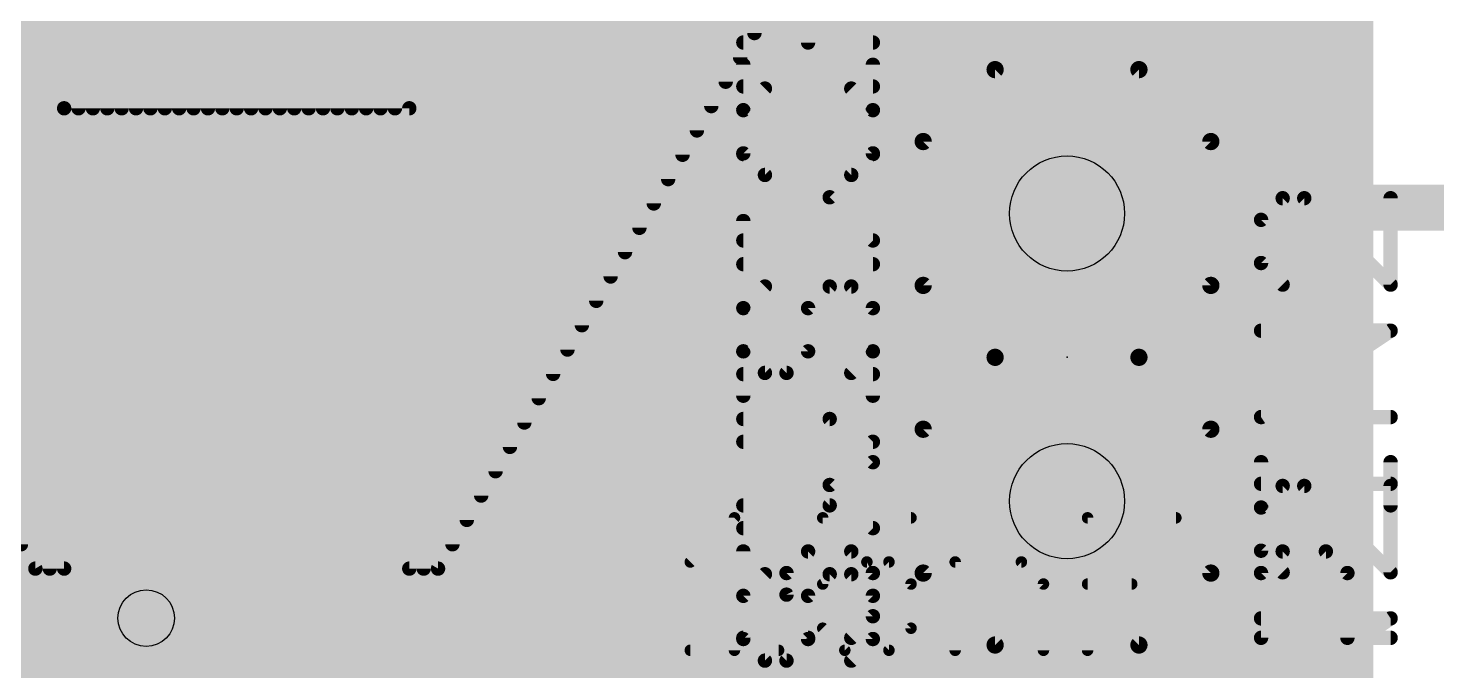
# Model space of a CAD drawing. Extents: x -0.24 to 4.18, y -0.6 to 2.96.
# Drawn here: x 0.7323 to 1.2221, y 0.4215 to 0.6449 of the extents above; entities that cross this region are included whole.
import ezdxf

# ---------------------------------------------------------------- set-up
doc = ezdxf.new("R2010")
doc.units = 0
for name, color, linetype in [('1', 22, 'CONTINUOUS'), ('16', 175, 'CONTINUOUS'), ('17', 82, 'CONTINUOUS'), ('18', 82, 'CONTINUOUS'), ('207', 250, 'CONTINUOUS'), ('21', 253, 'CONTINUOUS'), ('23', 7, 'CONTINUOUS'), ('25', 253, 'CONTINUOUS'), ('27', 253, 'CONTINUOUS'), ('29', 253, 'CONTINUOUS'), ('30', 253, 'CONTINUOUS'), ('31', 253, 'CONTINUOUS'), ('44', 253, 'CONTINUOUS'), ('51', 253, 'CONTINUOUS')]:
    doc.layers.add(name, color=color, linetype=linetype)

# ---------------------------------------------------------------- blocks, each defined once
blk = doc.blocks.new('RECT')
blk.add_solid([(-0.5, -0.5), (0.5, -0.5), (-0.5, 0.5), (0.5, 0.5)])
blk = doc.blocks.new('LONGP100')
at = {"const_width": 1}
blk.add_lwpolyline([(-0.5, 0), (0.5, 0)], dxfattribs=at)
at = {"const_width": 0.5}
for points in [[(-0.5, 0.25, 1), (-0.5, -0.25)], [(0.5, -0.25, 1), (0.5, 0.25)]]:
    blk.add_lwpolyline(points, format="xyb", dxfattribs=at)
blk = doc.blocks.new('ROUNDV')
at = {"const_width": 0.5}
blk.add_lwpolyline([(0, -0.25, 1), (0, 0.25, 1), (0, -0.25)], format="xyb", dxfattribs=at)

msp = doc.modelspace()

# ---------------------------------------------------------------- linework, layer by layer
at = {"layer": '1'}
for points, const_width in [([(0.77336, 0.4398), (0.77336, 0.53587)], 0.016), ([(0.77336, 0.53587), (0.80483, 0.53451)], 0.016), ([(1.07302, 0.48045), (1.03548, 0.44291)], 0.032), ([(1.0935, 0.48045), (1.07302, 0.48045)], 0.032), ([(1.03548, 0.44291), (1.03548, 0.362528)], 0.032)]:
    msp.add_lwpolyline(points, dxfattribs=dict(at, const_width=const_width))
for points, const_width in [([(0.77736, 0.53587, 1), (0.76936, 0.53587)], 0.008), ([(0.773533, 0.539866, 1), (0.773187, 0.531874)], 0.008), ([(0.804657, 0.530514, 1), (0.805003, 0.538506)], 0.008), ([(1.07302, 0.48845, 1), (1.07302, 0.47245)], 0.016), ([(1.078677, 0.474793, 1), (1.067363, 0.486107)], 0.016), ([(1.0935, 0.47245, 1), (1.0935, 0.48845)], 0.016), ([(1.04348, 0.44291, 1), (1.02748, 0.44291)], 0.016), ([(1.029823, 0.448567, 1), (1.041137, 0.437253)], 0.016), ([(0.76936, 0.4398, 1), (0.77736, 0.4398)], 0.008)]:
    msp.add_lwpolyline(points, format="xyb", dxfattribs=dict(at, const_width=const_width))
at = {"layer": '16', "const_width": 0.016}
for points in [[(0.33814, 1.0012), (0.80483, 0.53451)], [(1.09554, 0.58249), (1.0935, 0.58045)], [(2.40096, 0.58249), (1.09554, 0.58249)], [(0.80483, 0.53451), (0.80483, 0.47127)], [(0.80483, 0.47127), (0.77336, 0.4398)], [(0.77336, 0.4398), (0.77336, 0.37674)]]:
    msp.add_lwpolyline(points, dxfattribs=at)
at = {"layer": '16', "const_width": 0.008}
for points in [[(1.09554, 0.58649, 1), (1.09554, 0.57849)], [(1.098369, 0.579662, 1), (1.092712, 0.585319)], [(1.090671, 0.583278, 1), (1.096328, 0.577621)], [(0.80883, 0.53451, 1), (0.80083, 0.53451)], [(0.802001, 0.531682, 1), (0.807658, 0.537338)], [(0.80083, 0.47127, 1), (0.80883, 0.47127)], [(0.807658, 0.468441, 1), (0.802001, 0.474098)], [(0.77736, 0.4398, 1), (0.76936, 0.4398)], [(0.770532, 0.442628, 1), (0.776188, 0.436972)]]:
    msp.add_lwpolyline(points, format="xyb", dxfattribs=at)
at = {"layer": '21'}
for points, const_width in [([(0.73483, 1.03701), (0.73483, 0.45701)], 0.005), ([(0.73983, 1.03701), (0.73983, 0.45701)], 0.005), ([(0.86483, 1.03701), (0.86483, 0.45701)], 0.005), ([(0.86983, 1.03701), (0.86983, 0.45701)], 0.005), ([(0.87483, 1.03701), (0.87483, 0.45701)], 0.005), ([(0.72983, 1.028548), (0.72983, 0.465472)], 0.005), ([(0.87983, 1.028548), (0.87983, 0.465471)], 0.005), ([(0.88483, 1.020087), (0.88483, 0.473933)], 0.005), ([(0.88983, 1.011625), (0.88983, 0.482395)], 0.005), ([(0.89483, 1.003164), (0.89483, 0.490856)], 0.005), ([(0.89983, 0.994702), (0.89983, 0.499318)], 0.005), ([(0.90483, 0.986241), (0.90483, 0.507779)], 0.005), ([(0.90983, 0.977779), (0.90983, 0.516241)], 0.005), ([(0.91483, 0.969318), (0.91483, 0.524702)], 0.005), ([(0.91983, 0.960856), (0.91983, 0.533164)], 0.005), ([(0.92483, 0.952395), (0.92483, 0.541625)], 0.005), ([(0.92983, 0.943933), (0.92983, 0.550087)], 0.005), ([(0.93483, 0.935471), (0.93483, 0.558548)], 0.005), ([(0.93983, 0.92701), (0.93983, 0.56701)], 0.005), ([(0.94483, 0.918548), (0.94483, 0.575471)], 0.005), ([(0.94983, 0.910087), (0.94983, 0.583933)], 0.005), ([(0.95483, 0.901625), (0.95483, 0.592395)], 0.005), ([(0.95983, 0.893164), (0.95983, 0.600856)], 0.005), ([(0.96483, 0.884702), (0.96483, 0.609318)], 0.005), ([(0.74483, 0.87701), (0.74483, 0.61701)], 0.005), ([(0.74983, 0.87701), (0.74983, 0.61701)], 0.005), ([(0.75483, 0.87701), (0.75483, 0.61701)], 0.005), ([(0.75983, 0.87701), (0.75983, 0.61701)], 0.005), ([(0.76483, 0.87701), (0.76483, 0.61701)], 0.005), ([(0.76983, 0.87701), (0.76983, 0.61701)], 0.005), ([(0.77483, 0.87701), (0.77483, 0.61701)], 0.005), ([(0.77983, 0.87701), (0.77983, 0.61701)], 0.005), ([(0.78483, 0.87701), (0.78483, 0.61701)], 0.005), ([(0.78983, 0.87701), (0.78983, 0.61701)], 0.005), ([(0.79483, 0.87701), (0.79483, 0.61701)], 0.005), ([(0.79983, 0.87701), (0.79983, 0.61701)], 0.005), ([(0.80483, 0.87701), (0.80483, 0.61701)], 0.005), ([(0.80983, 0.87701), (0.80983, 0.61701)], 0.005), ([(0.81483, 0.87701), (0.81483, 0.61701)], 0.005), ([(0.81983, 0.87701), (0.81983, 0.61701)], 0.005), ([(0.82483, 0.87701), (0.82483, 0.61701)], 0.005), ([(0.82983, 0.87701), (0.82983, 0.61701)], 0.005), ([(0.83483, 0.87701), (0.83483, 0.61701)], 0.005), ([(0.83983, 0.87701), (0.83983, 0.61701)], 0.005), ([(0.84483, 0.87701), (0.84483, 0.61701)], 0.005), ([(0.84983, 0.87701), (0.84983, 0.61701)], 0.005), ([(0.85483, 0.87701), (0.85483, 0.61701)], 0.005), ([(0.85983, 0.87701), (0.85983, 0.61701)], 0.005), ([(0.96983, 0.876241), (0.96983, 0.617779)], 0.005), ([(0.97483, 0.867779), (0.97483, 0.626241)], 0.005), ([(0.97983, 0.859318), (0.97983, 0.634702)], 0.005), ([(0.98483, 0.850856), (0.98483, 0.643164)], 0.005), ([(0.60483, 0.67701), (0.73483, 0.45701)], 0.005), ([(0.87483, 0.45701), (1.00483, 0.67701)], 0.005), ([(1.0435, 0.60545), (1.0685, 0.63045)], 0.006), ([(1.0685, 0.63045), (1.1185, 0.63045)], 0.006), ([(1.1185, 0.63045), (1.1435, 0.60545)], 0.006), ([(0.74483, 0.45701), (0.74483, 0.61701)], 0.005), ([(0.74483, 0.61701), (0.86483, 0.61701)], 0.005), ([(0.86483, 0.61701), (0.86483, 0.45701)], 0.005), ([(1.0435, 0.55545), (1.0435, 0.60545)], 0.006), ([(1.1435, 0.60545), (1.1435, 0.55545)], 0.006), ([(1.0685, 0.53045), (1.0435, 0.55545)], 0.006), ([(1.1435, 0.55545), (1.1185, 0.53045)], 0.006), ([(1.0435, 0.50545), (1.0685, 0.53045)], 0.006), ([(1.0685, 0.53045), (1.1185, 0.53045)], 0.006), ([(1.0685, 0.53045), (1.1185, 0.53045)], 0.006), ([(1.1185, 0.53045), (1.1435, 0.50545)], 0.006), ([(1.0435, 0.45545), (1.0435, 0.50545)], 0.006), ([(1.1435, 0.50545), (1.1435, 0.45545)], 0.006), ([(0.73483, 0.45701), (0.74483, 0.45701)], 0.005), ([(0.86483, 0.45701), (0.87483, 0.45701)], 0.005), ([(1.0685, 0.43045), (1.0435, 0.45545)], 0.006), ([(1.1435, 0.45545), (1.1185, 0.43045)], 0.006), ([(1.0685, 0.43045), (1.1185, 0.43045)], 0.006)]:
    msp.add_lwpolyline(points, dxfattribs=dict(at, const_width=const_width))
for points, const_width in [([(0.98358, 0.643164, 1), (0.98608, 0.643164)], 0.0025), ([(0.97858, 0.634702, 1), (0.98108, 0.634702)], 0.0025), ([(1.0685, 0.63195, 1), (1.0685, 0.62895)], 0.003), ([(1.069561, 0.629389, 1), (1.067439, 0.631511)], 0.003), ([(1.119561, 0.631511, 1), (1.117439, 0.629389)], 0.003), ([(1.1185, 0.62895, 1), (1.1185, 0.63195)], 0.003), ([(0.97358, 0.626241, 1), (0.97608, 0.626241)], 0.0025), ([(0.74608, 0.61701, 1), (0.74358, 0.61701)], 0.0025), ([(0.74483, 0.61826, 1), (0.74483, 0.61576)], 0.0025), ([(0.74358, 0.61701, 1), (0.74608, 0.61701)], 0.0025), ([(0.74858, 0.61701, 1), (0.75108, 0.61701)], 0.0025), ([(0.75358, 0.61701, 1), (0.75608, 0.61701)], 0.0025), ([(0.75858, 0.61701, 1), (0.76108, 0.61701)], 0.0025), ([(0.76358, 0.61701, 1), (0.76608, 0.61701)], 0.0025), ([(0.76858, 0.61701, 1), (0.77108, 0.61701)], 0.0025), ([(0.77358, 0.61701, 1), (0.77608, 0.61701)], 0.0025), ([(0.77858, 0.61701, 1), (0.78108, 0.61701)], 0.0025), ([(0.78358, 0.61701, 1), (0.78608, 0.61701)], 0.0025), ([(0.78858, 0.61701, 1), (0.79108, 0.61701)], 0.0025), ([(0.79358, 0.61701, 1), (0.79608, 0.61701)], 0.0025), ([(0.79858, 0.61701, 1), (0.80108, 0.61701)], 0.0025), ([(0.80358, 0.61701, 1), (0.80608, 0.61701)], 0.0025), ([(0.80858, 0.61701, 1), (0.81108, 0.61701)], 0.0025), ([(0.81358, 0.61701, 1), (0.81608, 0.61701)], 0.0025), ([(0.81858, 0.61701, 1), (0.82108, 0.61701)], 0.0025), ([(0.82358, 0.61701, 1), (0.82608, 0.61701)], 0.0025), ([(0.82858, 0.61701, 1), (0.83108, 0.61701)], 0.0025), ([(0.83358, 0.61701, 1), (0.83608, 0.61701)], 0.0025), ([(0.83858, 0.61701, 1), (0.84108, 0.61701)], 0.0025), ([(0.84358, 0.61701, 1), (0.84608, 0.61701)], 0.0025), ([(0.84858, 0.61701, 1), (0.85108, 0.61701)], 0.0025), ([(0.85358, 0.61701, 1), (0.85608, 0.61701)], 0.0025), ([(0.85858, 0.61701, 1), (0.86108, 0.61701)], 0.0025), ([(0.86608, 0.61701, 1), (0.86358, 0.61701)], 0.0025), ([(0.86483, 0.61576, 1), (0.86483, 0.61826)], 0.0025), ([(0.96858, 0.617779, 1), (0.97108, 0.617779)], 0.0025), ([(0.96358, 0.609318, 1), (0.96608, 0.609318)], 0.0025), ([(1.045, 0.60545, 1), (1.042, 0.60545)], 0.003), ([(1.042439, 0.606511, 1), (1.044561, 0.604389)], 0.003), ([(1.145, 0.60545, 1), (1.142, 0.60545)], 0.003), ([(1.142439, 0.604389, 1), (1.144561, 0.606511)], 0.003), ([(0.95858, 0.600856, 1), (0.96108, 0.600856)], 0.0025), ([(0.95358, 0.592395, 1), (0.95608, 0.592395)], 0.0025), ([(0.94858, 0.583933, 1), (0.95108, 0.583933)], 0.0025), ([(0.94358, 0.575471, 1), (0.94608, 0.575471)], 0.0025), ([(0.93858, 0.56701, 1), (0.94108, 0.56701)], 0.0025), ([(0.93358, 0.558548, 1), (0.93608, 0.558548)], 0.0025), ([(1.044561, 0.556511, 1), (1.042439, 0.554389)], 0.003), ([(1.144561, 0.554389, 1), (1.142439, 0.556511)], 0.003), ([(1.042, 0.55545, 1), (1.045, 0.55545)], 0.003), ([(1.142, 0.55545, 1), (1.145, 0.55545)], 0.003), ([(0.92858, 0.550087, 1), (0.93108, 0.550087)], 0.0025), ([(0.92358, 0.541625, 1), (0.92608, 0.541625)], 0.0025), ([(0.91858, 0.533164, 1), (0.92108, 0.533164)], 0.0025), ([(1.0685, 0.53195, 1), (1.0685, 0.52895)], 0.003), ([(1.0685, 0.53195, 1), (1.0685, 0.52895)], 0.003), ([(1.069561, 0.529389, 1), (1.067439, 0.531511)], 0.003), ([(1.067439, 0.529389, 1), (1.069561, 0.531511)], 0.003), ([(1.119561, 0.531511, 1), (1.117439, 0.529389)], 0.003), ([(1.117439, 0.531511, 1), (1.119561, 0.529389)], 0.003), ([(1.1185, 0.52895, 1), (1.1185, 0.53195)], 0.003), ([(1.1185, 0.52895, 1), (1.1185, 0.53195)], 0.003), ([(0.91358, 0.524702, 1), (0.91608, 0.524702)], 0.0025), ([(0.90858, 0.516241, 1), (0.91108, 0.516241)], 0.0025), ([(0.90358, 0.507779, 1), (0.90608, 0.507779)], 0.0025), ([(1.045, 0.50545, 1), (1.042, 0.50545)], 0.003), ([(1.042439, 0.506511, 1), (1.044561, 0.504389)], 0.003), ([(1.145, 0.50545, 1), (1.142, 0.50545)], 0.003), ([(1.142439, 0.504389, 1), (1.144561, 0.506511)], 0.003), ([(0.89858, 0.499318, 1), (0.90108, 0.499318)], 0.0025), ([(0.89358, 0.490856, 1), (0.89608, 0.490856)], 0.0025), ([(0.88858, 0.482395, 1), (0.89108, 0.482395)], 0.0025), ([(0.88358, 0.473933, 1), (0.88608, 0.473933)], 0.0025), ([(0.72858, 0.465472, 1), (0.73108, 0.465472)], 0.0025), ([(0.87858, 0.465471, 1), (0.88108, 0.465471)], 0.0025), ([(0.73483, 0.45826, 1), (0.73483, 0.45576)], 0.0025), ([(0.73358, 0.45701, 1), (0.73608, 0.45701)], 0.0025), ([(0.733754, 0.456374, 1), (0.735906, 0.457646)], 0.0025), ([(0.73858, 0.45701, 1), (0.74108, 0.45701)], 0.0025), ([(0.74358, 0.45701, 1), (0.74608, 0.45701)], 0.0025), ([(0.74483, 0.45576, 1), (0.74483, 0.45826)], 0.0025), ([(0.86483, 0.45826, 1), (0.86483, 0.45576)], 0.0025), ([(0.86358, 0.45701, 1), (0.86608, 0.45701)], 0.0025), ([(0.86358, 0.45701, 1), (0.86608, 0.45701)], 0.0025), ([(0.86858, 0.45701, 1), (0.87108, 0.45701)], 0.0025), ([(0.873754, 0.457646, 1), (0.875906, 0.456374)], 0.0025), ([(0.87358, 0.45701, 1), (0.87608, 0.45701)], 0.0025), ([(0.87483, 0.45576, 1), (0.87483, 0.45826)], 0.0025), ([(1.044561, 0.456511, 1), (1.042439, 0.454389)], 0.003), ([(1.042, 0.45545, 1), (1.045, 0.45545)], 0.003), ([(1.142, 0.45545, 1), (1.145, 0.45545)], 0.003), ([(1.144561, 0.454389, 1), (1.142439, 0.456511)], 0.003), ([(1.0685, 0.43195, 1), (1.0685, 0.42895)], 0.003), ([(1.067439, 0.429389, 1), (1.069561, 0.431511)], 0.003), ([(1.117439, 0.431511, 1), (1.119561, 0.429389)], 0.003), ([(1.1185, 0.42895, 1), (1.1185, 0.43195)], 0.003)]:
    msp.add_lwpolyline(points, format="xyb", dxfattribs=dict(at, const_width=const_width))
at = {"layer": '23'}
msp.add_point((1.0935, 0.53045), dxfattribs=at)
at = {"layer": '25', "const_width": 0.005}
for points in [[(1.003481, 0.639878), (1.003481, 0.669904)], [(1.026, 0.639878), (0.980961, 0.639878)], [(0.980961, 0.617107), (0.980961, 0.63212)], [(1.026, 0.617107), (1.026, 0.63212)], [(1.026, 0.624613), (0.980961, 0.624613)], [(0.988468, 0.623865), (0.980961, 0.616358)], [(1.026, 0.616358), (1.018493, 0.623865)], [(0.980961, 0.616358), (0.980961, 0.601345)], [(1.026, 0.601345), (1.026, 0.616358)], [(0.980961, 0.601345), (0.988468, 0.593839)], [(1.026, 0.601093), (0.980961, 0.601093)], [(1.010987, 0.58608), (1.026, 0.601093)], [(1.018493, 0.593839), (1.026, 0.601345)], [(0.988468, 0.593839), (1.018493, 0.593839)], [(1.026, 0.571068), (1.010987, 0.58608)], [(0.980961, 0.5478), (0.980961, 0.577825)], [(0.980961, 0.571068), (1.026, 0.571068)], [(1.026, 0.562813), (0.980961, 0.562813)], [(0.988468, 0.555054), (0.980961, 0.547548)], [(1.003481, 0.547548), (1.010987, 0.555054)], [(1.010987, 0.555054), (1.018493, 0.555054)], [(1.018493, 0.555054), (1.026, 0.547548)], [(0.980961, 0.547548), (0.980961, 0.532535)], [(1.003481, 0.532535), (1.003481, 0.547548)], [(1.026, 0.547548), (1.026, 0.532535)], [(0.980961, 0.532535), (0.988468, 0.525028)], [(0.980961, 0.517107), (0.980961, 0.53212)], [(0.995974, 0.525028), (1.003481, 0.532535)], [(1.026, 0.532535), (1.018493, 0.525028)], [(1.026, 0.517107), (1.026, 0.53212)], [(1.026, 0.524613), (0.980961, 0.524613)], [(0.988468, 0.525028), (0.995974, 0.525028)], [(1.010987, 0.509015), (0.980961, 0.509015)], [(1.026, 0.494002), (1.010987, 0.509015)], [(1.026, 0.501093), (0.980961, 0.501093)], [(1.010987, 0.48608), (1.026, 0.501093)], [(1.010987, 0.478989), (1.026, 0.494002)], [(1.026, 0.471068), (1.010987, 0.48608)], [(0.980961, 0.478989), (1.010987, 0.478989)], [(0.980961, 0.471068), (1.026, 0.471068)], [(0.980961, 0.462976), (0.980961, 0.43295)], [(0.995974, 0.455469), (1.003481, 0.462976)], [(1.003481, 0.462976), (1.018493, 0.462976)], [(1.018493, 0.462976), (1.026, 0.455469)], [(0.988468, 0.455054), (0.980961, 0.447548)], [(0.995974, 0.447963), (0.995974, 0.455469)], [(1.003481, 0.447548), (1.010987, 0.455054)], [(1.010987, 0.455054), (1.018493, 0.455054)], [(1.018493, 0.455054), (1.026, 0.447548)], [(1.026, 0.455469), (1.026, 0.440456)], [(0.980961, 0.447548), (0.980961, 0.432535)], [(1.003481, 0.43295), (0.995974, 0.447963)], [(1.003481, 0.432535), (1.003481, 0.447548)], [(1.026, 0.447548), (1.026, 0.432535)], [(1.026, 0.440456), (1.018493, 0.43295)], [(0.980961, 0.43295), (1.003481, 0.43295)], [(0.980961, 0.432535), (0.988468, 0.425028)], [(0.995974, 0.425028), (1.003481, 0.432535)], [(1.026, 0.432535), (1.018493, 0.425028)], [(0.988468, 0.425028), (0.995974, 0.425028)]]:
    msp.add_lwpolyline(points, dxfattribs=at)
at = {"layer": '25', "const_width": 0.0025}
for points in [[(0.980961, 0.641128, 1), (0.980961, 0.638628)], [(1.026, 0.638628, 1), (1.026, 0.641128)], [(1.002231, 0.639878, 1), (1.004731, 0.639878)], [(0.982211, 0.63212, 1), (0.979711, 0.63212)], [(1.02725, 0.63212, 1), (1.02475, 0.63212)], [(0.980961, 0.625863, 1), (0.980961, 0.623363)], [(1.026, 0.623363, 1), (1.026, 0.625863)], [(0.989352, 0.622981, 1), (0.987584, 0.624748)], [(1.019377, 0.624748, 1), (1.01761, 0.622981)], [(0.982211, 0.616358, 1), (0.979711, 0.616358)], [(0.979711, 0.617107, 1), (0.982211, 0.617107)], [(0.980078, 0.617242, 1), (0.981845, 0.615474)], [(1.02725, 0.616358, 1), (1.02475, 0.616358)], [(1.02475, 0.617107, 1), (1.02725, 0.617107)], [(1.025116, 0.615474, 1), (1.026884, 0.617242)], [(0.980961, 0.602343, 1), (0.980961, 0.599843)], [(0.979711, 0.601345, 1), (0.982211, 0.601345)], [(0.981845, 0.602229, 1), (0.980078, 0.600461)], [(1.02475, 0.601345, 1), (1.02725, 0.601345)], [(1.026884, 0.600461, 1), (1.025116, 0.602229)], [(1.026884, 0.600209, 1), (1.025116, 0.601977)], [(1.026, 0.599843, 1), (1.026, 0.602343)], [(0.988468, 0.595089, 1), (0.988468, 0.592589)], [(0.987584, 0.592955, 1), (0.989352, 0.594723)], [(1.01761, 0.594723, 1), (1.019377, 0.592955)], [(1.018493, 0.592589, 1), (1.018493, 0.595089)], [(1.011871, 0.586964, 1), (1.010103, 0.585197)], [(1.010103, 0.586964, 1), (1.011871, 0.585197)], [(0.982211, 0.577825, 1), (0.979711, 0.577825)], [(0.980961, 0.572318, 1), (0.980961, 0.569818)], [(1.025116, 0.570184, 1), (1.026884, 0.571952)], [(1.026, 0.569818, 1), (1.026, 0.572318)], [(0.980961, 0.564063, 1), (0.980961, 0.561563)], [(1.026, 0.561563, 1), (1.026, 0.564063)], [(0.989352, 0.55417, 1), (0.987584, 0.555938)], [(1.010987, 0.556304, 1), (1.010987, 0.553804)], [(1.011871, 0.55417, 1), (1.010103, 0.555938)], [(1.019377, 0.555938, 1), (1.01761, 0.55417)], [(1.018493, 0.553804, 1), (1.018493, 0.556304)], [(0.982211, 0.547548, 1), (0.979711, 0.547548)], [(0.979711, 0.5478, 1), (0.982211, 0.5478)], [(0.980078, 0.548431, 1), (0.981845, 0.546664)], [(1.004731, 0.547548, 1), (1.002231, 0.547548)], [(1.002597, 0.548431, 1), (1.004365, 0.546664)], [(1.02725, 0.547548, 1), (1.02475, 0.547548)], [(1.025116, 0.546664, 1), (1.026884, 0.548431)], [(0.982211, 0.53212, 1), (0.979711, 0.53212)], [(0.981845, 0.533419, 1), (0.980078, 0.531651)], [(1.004365, 0.531651, 1), (1.002597, 0.533419)], [(1.02725, 0.53212, 1), (1.02475, 0.53212)], [(1.026884, 0.531651, 1), (1.025116, 0.533419)], [(0.979711, 0.532535, 1), (0.982211, 0.532535)], [(1.002231, 0.532535, 1), (1.004731, 0.532535)], [(1.02475, 0.532535, 1), (1.02725, 0.532535)], [(0.980961, 0.525863, 1), (0.980961, 0.523363)], [(0.988468, 0.526278, 1), (0.988468, 0.523778)], [(0.987584, 0.524145, 1), (0.989352, 0.525912)], [(0.99509, 0.525912, 1), (0.996858, 0.524145)], [(0.995974, 0.523778, 1), (0.995974, 0.526278)], [(1.01761, 0.525912, 1), (1.019377, 0.524145)], [(1.026, 0.523363, 1), (1.026, 0.525863)], [(0.979711, 0.517107, 1), (0.982211, 0.517107)], [(1.02475, 0.517107, 1), (1.02725, 0.517107)], [(0.980961, 0.510265, 1), (0.980961, 0.507765)], [(1.011871, 0.509899, 1), (1.010103, 0.508131)], [(1.010987, 0.507765, 1), (1.010987, 0.510265)], [(0.980961, 0.502343, 1), (0.980961, 0.499843)], [(1.026884, 0.500209, 1), (1.025116, 0.501977)], [(1.026, 0.499843, 1), (1.026, 0.502343)], [(1.026884, 0.493118, 1), (1.025116, 0.494886)], [(1.025116, 0.493118, 1), (1.026884, 0.494886)], [(1.011871, 0.486964, 1), (1.010103, 0.485197)], [(1.010103, 0.486964, 1), (1.011871, 0.485197)], [(0.980961, 0.480239, 1), (0.980961, 0.477739)], [(1.010103, 0.479873, 1), (1.011871, 0.478105)], [(1.010987, 0.477739, 1), (1.010987, 0.480239)], [(0.980961, 0.472318, 1), (0.980961, 0.469818)], [(1.025116, 0.470184, 1), (1.026884, 0.471952)], [(1.026, 0.469818, 1), (1.026, 0.472318)], [(0.982211, 0.462976, 1), (0.979711, 0.462976)], [(1.003481, 0.464226, 1), (1.003481, 0.461726)], [(1.004365, 0.462092, 1), (1.002597, 0.463859)], [(1.019377, 0.463859, 1), (1.01761, 0.462092)], [(1.018493, 0.461726, 1), (1.018493, 0.464226)], [(0.989352, 0.45417, 1), (0.987584, 0.455938)], [(0.997224, 0.455469, 1), (0.994724, 0.455469)], [(0.99509, 0.456353, 1), (0.996858, 0.454585)], [(1.010987, 0.456304, 1), (1.010987, 0.453804)], [(1.011871, 0.45417, 1), (1.010103, 0.455938)], [(1.019377, 0.455938, 1), (1.01761, 0.45417)], [(1.018493, 0.453804, 1), (1.018493, 0.456304)], [(1.02725, 0.455469, 1), (1.02475, 0.455469)], [(1.025116, 0.454585, 1), (1.026884, 0.456353)], [(0.982211, 0.447548, 1), (0.979711, 0.447548)], [(0.980078, 0.448431, 1), (0.981845, 0.446664)], [(0.997092, 0.448522, 1), (0.994856, 0.447404)], [(0.994724, 0.447963, 1), (0.997224, 0.447963)], [(1.004731, 0.447548, 1), (1.002231, 0.447548)], [(1.002597, 0.448431, 1), (1.004365, 0.446664)], [(1.02725, 0.447548, 1), (1.02475, 0.447548)], [(1.025116, 0.446664, 1), (1.026884, 0.448431)], [(1.02475, 0.440456, 1), (1.02725, 0.440456)], [(1.026884, 0.439572, 1), (1.025116, 0.44134)], [(0.980961, 0.4342, 1), (0.980961, 0.4317)], [(0.979711, 0.43295, 1), (0.982211, 0.43295)], [(0.979711, 0.432535, 1), (0.982211, 0.432535)], [(0.981845, 0.433419, 1), (0.980078, 0.431651)], [(1.002231, 0.432535, 1), (1.004731, 0.432535)], [(1.002363, 0.432391, 1), (1.004599, 0.433509)], [(1.004365, 0.431651, 1), (1.002597, 0.433419)], [(1.003481, 0.4317, 1), (1.003481, 0.4342)], [(1.01761, 0.433834, 1), (1.019377, 0.432066)], [(1.02475, 0.432535, 1), (1.02725, 0.432535)], [(1.026884, 0.431651, 1), (1.025116, 0.433419)], [(0.988468, 0.426278, 1), (0.988468, 0.423778)], [(0.987584, 0.424145, 1), (0.989352, 0.425912)], [(0.99509, 0.425912, 1), (0.996858, 0.424145)], [(0.995974, 0.423778, 1), (0.995974, 0.426278)], [(1.01761, 0.425912, 1), (1.019377, 0.424145)]]:
    msp.add_lwpolyline(points, format="xyb", dxfattribs=at)
at = {"layer": '27'}
for points, const_width in [([(1.168468, 0.585747), (1.160961, 0.57824)], 0.005), ([(1.175974, 0.585747), (1.168468, 0.585747)], 0.005), ([(1.206, 0.555721), (1.175974, 0.585747)], 0.005), ([(1.206, 0.585747), (1.206, 0.555721)], 0.005), ([(1.160961, 0.57824), (1.160961, 0.563228)], 0.005), ([(1.160961, 0.563228), (1.168468, 0.555721)], 0.005), ([(1.160961, 0.509682), (1.206, 0.539708)], 0.005), ([(1.206, 0.539708), (1.160961, 0.539708)], 0.005), ([(1.206, 0.509682), (1.160961, 0.509682)], 0.005), ([(1.160961, 0.478989), (1.160961, 0.494002)], 0.005), ([(1.206, 0.478989), (1.206, 0.494002)], 0.005), ([(1.206, 0.486496), (1.160961, 0.486496)], 0.005), ([(1.168468, 0.485747), (1.160961, 0.47824)], 0.005), ([(1.175974, 0.485747), (1.168468, 0.485747)], 0.005), ([(1.206, 0.455721), (1.175974, 0.485747)], 0.005), ([(1.206, 0.485747), (1.206, 0.455721)], 0.005), ([(1.160961, 0.47824), (1.160961, 0.463228)], 0.005), ([(0.962533, 0.459313), (0.977879, 0.474659)], 0.004), ([(0.977879, 0.474659), (0.977879, 0.42862)], 0.004), ([(1.039265, 0.474659), (1.008572, 0.474659)], 0.004), ([(1.008572, 0.474659), (1.008572, 0.45164)], 0.004), ([(1.10065, 0.42862), (1.10065, 0.474659)], 0.004), ([(1.10065, 0.474659), (1.131343, 0.474659)], 0.004), ([(1.160961, 0.463228), (1.168468, 0.455721)], 0.005), ([(1.160961, 0.455469), (1.168468, 0.462976)], 0.005), ([(1.168468, 0.462976), (1.183481, 0.462976)], 0.005), ([(1.183481, 0.462976), (1.190987, 0.455469)], 0.005), ([(1.008572, 0.45164), (1.023918, 0.459313)], 0.004), ([(1.023918, 0.459313), (1.031592, 0.459313)], 0.004), ([(1.031592, 0.459313), (1.039265, 0.45164)], 0.004), ([(1.054611, 0.42862), (1.054611, 0.459313)], 0.004), ([(1.054611, 0.459313), (1.077631, 0.459313)], 0.004), ([(1.077631, 0.459313), (1.085304, 0.45164)], 0.004), ([(1.160961, 0.43295), (1.160961, 0.455469)], 0.005), ([(1.190987, 0.455469), (1.190987, 0.43295)], 0.005), ([(1.039265, 0.45164), (1.039265, 0.436293)], 0.004), ([(1.085304, 0.45164), (1.085304, 0.42862)], 0.004), ([(1.10065, 0.45164), (1.115997, 0.45164)], 0.004), ([(1.160961, 0.409682), (1.206, 0.439708)], 0.005), ([(1.206, 0.439708), (1.160961, 0.439708)], 0.005), ([(1.016245, 0.42862), (1.008572, 0.436293)], 0.004), ([(1.039265, 0.436293), (1.031592, 0.42862)], 0.004), ([(1.206, 0.43295), (1.160961, 0.43295)], 0.005), ([(0.962533, 0.42862), (0.993226, 0.42862)], 0.004), ([(1.031592, 0.42862), (1.016245, 0.42862)], 0.004)]:
    msp.add_lwpolyline(points, dxfattribs=dict(at, const_width=const_width))
for points, const_width in [([(1.168468, 0.586997, 1), (1.168468, 0.584497)], 0.0025), ([(1.169352, 0.584863, 1), (1.167584, 0.586631)], 0.0025), ([(1.176858, 0.586631, 1), (1.17509, 0.584863)], 0.0025), ([(1.175974, 0.584497, 1), (1.175974, 0.586997)], 0.0025), ([(1.20725, 0.585747, 1), (1.20475, 0.585747)], 0.0025), ([(1.162211, 0.57824, 1), (1.159711, 0.57824)], 0.0025), ([(1.160078, 0.579124, 1), (1.161845, 0.577357)], 0.0025), ([(1.159711, 0.563228, 1), (1.162211, 0.563228)], 0.0025), ([(1.161845, 0.564111, 1), (1.160078, 0.562344)], 0.0025), ([(1.167584, 0.554837, 1), (1.169352, 0.556605)], 0.0025), ([(1.20475, 0.555721, 1), (1.20725, 0.555721)], 0.0025), ([(1.205116, 0.554837, 1), (1.206884, 0.556605)], 0.0025), ([(1.160961, 0.540958, 1), (1.160961, 0.538458)], 0.0025), ([(1.206693, 0.538667, 1), (1.205307, 0.540748)], 0.0025), ([(1.206, 0.538458, 1), (1.206, 0.540958)], 0.0025), ([(1.160961, 0.510932, 1), (1.160961, 0.508432)], 0.0025), ([(1.160268, 0.510722, 1), (1.161655, 0.508642)], 0.0025), ([(1.206, 0.508432, 1), (1.206, 0.510932)], 0.0025), ([(1.162211, 0.494002, 1), (1.159711, 0.494002)], 0.0025), ([(1.20725, 0.494002, 1), (1.20475, 0.494002)], 0.0025), ([(1.160961, 0.487746, 1), (1.160961, 0.485246)], 0.0025), ([(1.168468, 0.486997, 1), (1.168468, 0.484497)], 0.0025), ([(1.169352, 0.484863, 1), (1.167584, 0.486631)], 0.0025), ([(1.176858, 0.486631, 1), (1.17509, 0.484863)], 0.0025), ([(1.175974, 0.484497, 1), (1.175974, 0.486997)], 0.0025), ([(1.20725, 0.485747, 1), (1.20475, 0.485747)], 0.0025), ([(1.206, 0.485246, 1), (1.206, 0.487746)], 0.0025), ([(1.162211, 0.47824, 1), (1.159711, 0.47824)], 0.0025), ([(1.159711, 0.478989, 1), (1.162211, 0.478989)], 0.0025), ([(1.160078, 0.479124, 1), (1.161845, 0.477357)], 0.0025), ([(1.20475, 0.478989, 1), (1.20725, 0.478989)], 0.0025), ([(0.978879, 0.474659, 1), (0.976879, 0.474659)], 0.002), ([(0.978586, 0.473952, 1), (0.977172, 0.475367)], 0.002), ([(1.008572, 0.475659, 1), (1.008572, 0.473659)], 0.002), ([(1.009572, 0.474659, 1), (1.007572, 0.474659)], 0.002), ([(1.039265, 0.473659, 1), (1.039265, 0.475659)], 0.002), ([(1.10165, 0.474659, 1), (1.09965, 0.474659)], 0.002), ([(1.10065, 0.475659, 1), (1.10065, 0.473659)], 0.002), ([(1.131343, 0.473659, 1), (1.131343, 0.475659)], 0.002), ([(1.161845, 0.464111, 1), (1.160078, 0.462344)], 0.0025), ([(1.168468, 0.464226, 1), (1.168468, 0.461726)], 0.0025), ([(1.169352, 0.462092, 1), (1.167584, 0.463859)], 0.0025), ([(1.184365, 0.463859, 1), (1.182597, 0.462092)], 0.0025), ([(1.183481, 0.461726, 1), (1.183481, 0.464226)], 0.0025), ([(0.961826, 0.46002, 1), (0.96324, 0.458606)], 0.002), ([(1.023918, 0.460313, 1), (1.023918, 0.458313)], 0.002), ([(1.024366, 0.458419, 1), (1.023471, 0.460207)], 0.002), ([(1.032299, 0.46002, 1), (1.030884, 0.458606)], 0.002), ([(1.031592, 0.458313, 1), (1.031592, 0.460313)], 0.002), ([(1.055611, 0.459313, 1), (1.053611, 0.459313)], 0.002), ([(1.054611, 0.460313, 1), (1.054611, 0.458313)], 0.002), ([(1.078338, 0.46002, 1), (1.076924, 0.458606)], 0.002), ([(1.077631, 0.458313, 1), (1.077631, 0.460313)], 0.002), ([(1.159711, 0.463228, 1), (1.162211, 0.463228)], 0.0025), ([(1.162211, 0.455469, 1), (1.159711, 0.455469)], 0.0025), ([(1.160078, 0.456353, 1), (1.161845, 0.454585)], 0.0025), ([(1.167584, 0.454837, 1), (1.169352, 0.456605)], 0.0025), ([(1.192237, 0.455469, 1), (1.189737, 0.455469)], 0.0025), ([(1.190103, 0.454585, 1), (1.191871, 0.456353)], 0.0025), ([(1.20475, 0.455721, 1), (1.20725, 0.455721)], 0.0025), ([(1.205116, 0.454837, 1), (1.206884, 0.456605)], 0.0025), ([(1.008125, 0.452534, 1), (1.009019, 0.450745)], 0.002), ([(1.007572, 0.45164, 1), (1.009572, 0.45164)], 0.002), ([(1.040265, 0.45164, 1), (1.038265, 0.45164)], 0.002), ([(1.038558, 0.450933, 1), (1.039972, 0.452347)], 0.002), ([(1.086304, 0.45164, 1), (1.084304, 0.45164)], 0.002), ([(1.084597, 0.450933, 1), (1.086011, 0.452347)], 0.002), ([(1.10065, 0.45264, 1), (1.10065, 0.45064)], 0.002), ([(1.115997, 0.45064, 1), (1.115997, 0.45264)], 0.002), ([(1.160961, 0.440958, 1), (1.160961, 0.438458)], 0.0025), ([(1.206693, 0.438667, 1), (1.205307, 0.440748)], 0.0025), ([(1.206, 0.438458, 1), (1.206, 0.440958)], 0.0025), ([(1.009279, 0.437, 1), (1.007865, 0.435586)], 0.002), ([(1.038265, 0.436293, 1), (1.040265, 0.436293)], 0.002), ([(1.039972, 0.435586, 1), (1.038558, 0.437)], 0.002), ([(1.160961, 0.4342, 1), (1.160961, 0.4317)], 0.0025), ([(1.159711, 0.43295, 1), (1.162211, 0.43295)], 0.0025), ([(1.189737, 0.43295, 1), (1.192237, 0.43295)], 0.0025), ([(1.206, 0.4317, 1), (1.206, 0.4342)], 0.0025), ([(0.962533, 0.42962, 1), (0.962533, 0.42762)], 0.002), ([(0.976879, 0.42862, 1), (0.978879, 0.42862)], 0.002), ([(0.993226, 0.42762, 1), (0.993226, 0.42962)], 0.002), ([(1.016245, 0.42962, 1), (1.016245, 0.42762)], 0.002), ([(1.015538, 0.427913, 1), (1.016952, 0.429327)], 0.002), ([(1.030884, 0.429327, 1), (1.032299, 0.427913)], 0.002), ([(1.031592, 0.42762, 1), (1.031592, 0.42962)], 0.002), ([(1.053611, 0.42862, 1), (1.055611, 0.42862)], 0.002), ([(1.084304, 0.42862, 1), (1.086304, 0.42862)], 0.002), ([(1.09965, 0.42862, 1), (1.10165, 0.42862)], 0.002)]:
    msp.add_lwpolyline(points, format="xyb", dxfattribs=dict(at, const_width=const_width))
at = {"layer": '44'}
for centre, radius in [((1.0935, 0.58045), 0.02), ((1.0935, 0.48045), 0.02), ((0.77336, 0.4398), 0.009843)]:
    msp.add_circle(centre, radius, dxfattribs=at)

# ---------------------------------------------------------------- block references
at = {"layer": '1', "xscale": 0.15, "yscale": 0.11, "rotation": 270}
msp.add_blockref('RECT', (0.80483, 0.53451), dxfattribs=at)
at = {"layer": '17', "xscale": 0.06, "yscale": 0.06, "rotation": 180}
for p in [(1.0935, 0.58045), (1.0935, 0.58045), (1.0935, 0.48045), (1.0935, 0.48045)]:
    msp.add_blockref('LONGP100', p, dxfattribs=at)
at = {"layer": '18', "xscale": 0.035685, "yscale": 0.035685}
msp.add_blockref('ROUNDV', (0.77336, 0.4398), dxfattribs=at)
msp.add_blockref('ROUNDV', (0.77336, 0.4398), dxfattribs=at)
at = {"layer": '207', "xscale": 1.2, "yscale": 1.4}
msp.add_blockref('RECT', (0.6, 0.7), dxfattribs=at)
at = {"layer": '29'}
for name, p, xscale, yscale, rotation in [('RECT', (0.80483, 0.53451), 0.158, 0.118, 270), ('LONGP100', (1.0935, 0.58045), 0.068, 0.068, 180), ('LONGP100', (1.0935, 0.48045), 0.068, 0.068, 180)]:
    msp.add_blockref(name, p, dxfattribs=dict(at, xscale=xscale, yscale=yscale, rotation=rotation))
at = {"layer": '29', "xscale": 0.043685, "yscale": 0.043685}
msp.add_blockref('ROUNDV', (0.77336, 0.4398), dxfattribs=at)
at = {"layer": '30', "xscale": 0.068, "yscale": 0.068, "rotation": 180}
for p in [(1.0935, 0.58045), (1.0935, 0.48045)]:
    msp.add_blockref('LONGP100', p, dxfattribs=at)
at = {"layer": '30', "xscale": 0.043685, "yscale": 0.043685}
msp.add_blockref('ROUNDV', (0.77336, 0.4398), dxfattribs=at)
at = {"layer": '31', "xscale": 0.15, "yscale": 0.11, "rotation": 270}
msp.add_blockref('RECT', (0.80483, 0.53451), dxfattribs=at)
at = {"layer": '51', "xscale": 0.02, "yscale": 0.02, "rotation": 90}
for p in [(1.0935, 0.58045), (1.0935, 0.48045)]:
    msp.add_blockref('RECT', p, dxfattribs=at)

doc.saveas('drawing.dxf')
